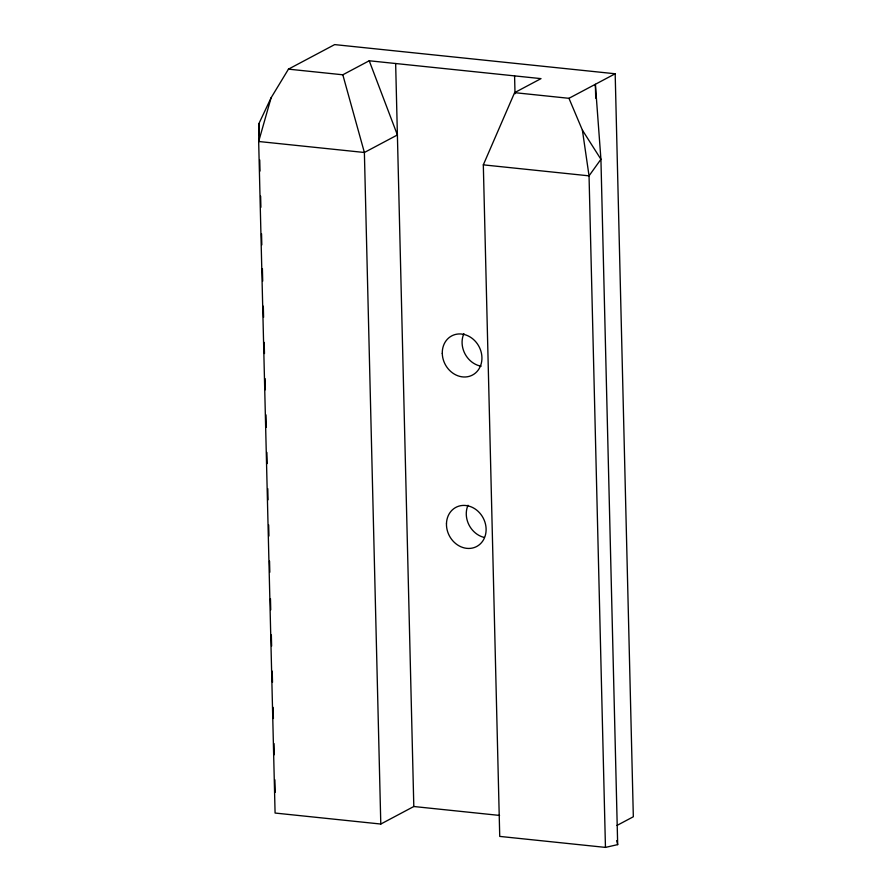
<?xml version="1.0" encoding="UTF-8"?>
<svg xmlns="http://www.w3.org/2000/svg" width="892" height="892" viewBox="0 0 892 892"><rect width="100%" height="100%" fill="white"/><g stroke="black" fill="none" stroke-linecap="round" stroke-linejoin="round"><path stroke-width="1.34" d="M617.019 825.423L633.331 816.76L615.179 73.768L334.667 44.6L288.462 69.141L271.101 97.785L258.858 123.709L258.669 141.494L275.082 813.047L380.795 824.041L413.81 806.513L499.553 815.422M271.101 97.785L258.669 141.494L364.382 152.487L397.397 134.96L369.221 60.767L342.818 74.794L288.462 69.141M595.711 98.198L595.365 84.283L600.929 159.278L617.677 844.624L605.456 847.4L499.732 836.406L483.319 164.853L514.606 92.656L541.009 78.63L369.221 60.767M514.606 92.656L568.962 98.31L615.179 73.768M483.319 164.853L589.043 175.847L600.929 159.278L582.398 130.143L568.962 98.31M342.818 74.794L364.382 152.487L380.795 824.041M616.718 840.621L617.677 844.624M582.398 130.143L589.043 175.847L605.456 847.4M514.584 75.887L515.019 93.749M395.647 63.522L413.81 806.513M258.858 123.709L259.126 134.859M259.739 159.924L260.018 171.074M260.631 196.14L260.899 207.29M261.546 233.76L261.813 244.899M262.393 268.581L262.705 281.114M263.318 306.19L263.586 317.329M264.199 342.405L264.478 353.555M265.091 378.621L265.359 389.771M265.972 414.847L266.273 427.38M266.886 452.456L267.165 463.595M267.778 488.671L268.046 499.81M268.659 524.886L268.938 536.036M269.54 561.101L269.819 572.251M270.466 598.722L270.733 609.86M271.346 634.937L271.625 646.076M272.238 671.152L272.506 682.291M273.119 707.367L273.398 718.517M274 743.582L274.279 754.732M274.892 779.809L275.193 792.341M481.134 366.199A22.166 19.122 62 0 1 463.896 333.619M484.222 537.43A22.166 19.122 62 0 1 468.01 505.251M442.276 353.41A22.166 19.122 62 0 0 472.47 375.064A22.166 19.122 62 0 0 471.556 337.934A22.166 19.122 62 0 0 442.276 353.41M446.468 523.671A22.166 19.122 62 0 0 475.692 546.986A22.166 19.122 62 0 0 476.707 510.124A22.166 19.122 62 0 0 446.468 523.671"/></g></svg>
